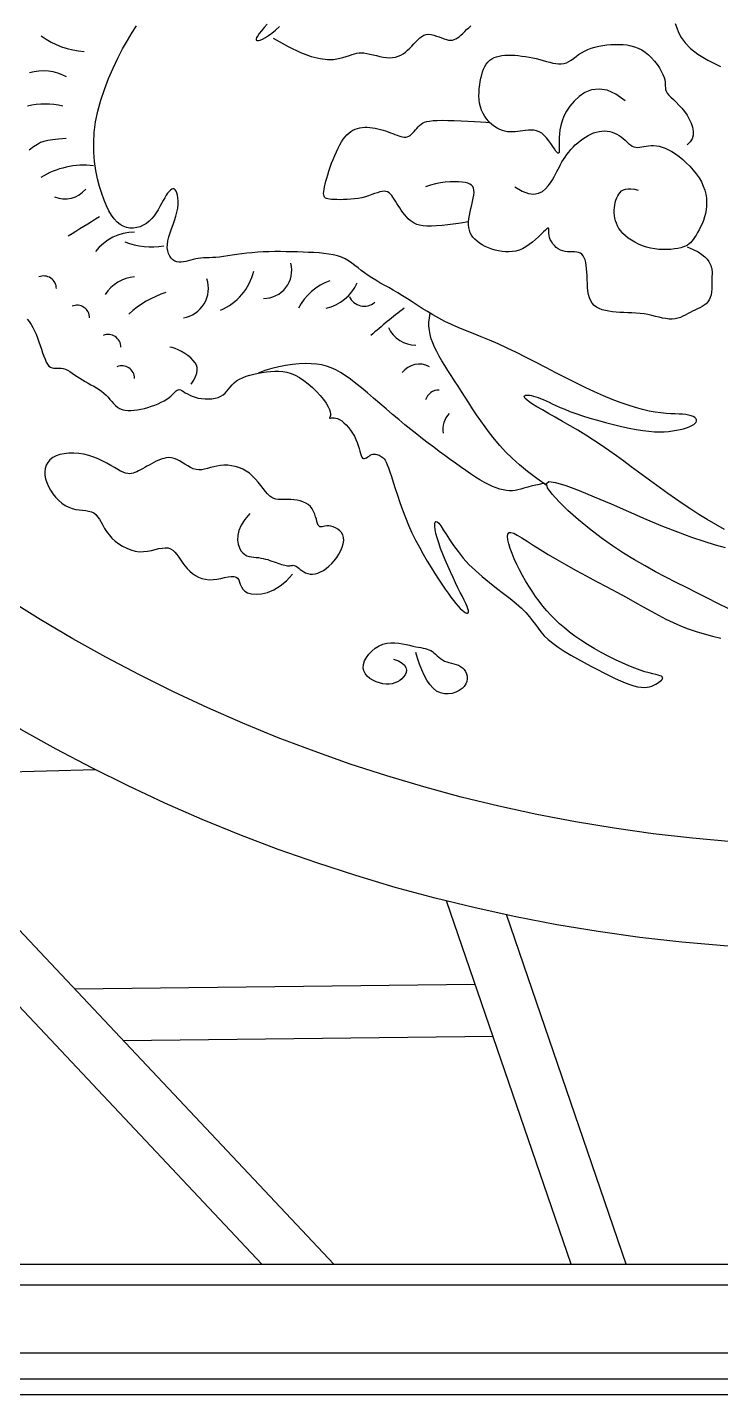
# Model space of a CAD drawing. Extents: x 2475 to 5335, y 627 to 2827.
# Drawn here: x 3589 to 3854, y 1177 to 1701 of the extents above; entities that cross this region are included whole.
import ezdxf

# ---------------------------------------------------------------- set-up
doc = ezdxf.new("R2010")
doc.units = 0
doc.header["$MEASUREMENT"] = 0
for name, color, linetype in [('3', 3, 'CONTINUOUS'), ('4', 4, 'CONTINUOUS'), ('7', 7, 'CONTINUOUS')]:
    doc.layers.add(name, color=color, linetype=linetype)

msp = doc.modelspace()

# ---------------------------------------------------------------- linework, layer by layer
at = {"layer": '3', "linetype": 'ByBlock'}
for p, q in [((3439.49, 1510.54), (3706.11, 1227.44)), ((3415.18, 1507.18), (3678.64, 1227.44)), ((3530.02, 1414.41), (3614.85, 1416.93)), ((3797, 1227.44), (3749.37, 1366.62)), ((3818.13, 1227.44), (3772.32, 1361.32)), ((3606.8, 1332.89), (3760.32, 1334.63)), ((3625.44, 1313.1), (3767.14, 1314.71))]:
    msp.add_line(p, q, dxfattribs=at)
at = {"layer": '3'}
for p, q in [((2474.88, 1219.44), (5334.88, 1219.44)), ((2493.88, 1193.44), (5315.88, 1193.44)), ((2498.88, 1183.44), (5310.88, 1183.44))]:
    msp.add_line(p, q, dxfattribs=at)
for points in [[(3680.68, 1702.34), (3679.48, 1701.02), (3678.46, 1699.83), (3677.63, 1698.79), (3677.01, 1697.91), (3676.61, 1697.19), (3676.43, 1696.64), (3676.48, 1696.26), (3676.77, 1696.07), (3677.28, 1696.07), (3677.99, 1696.25), (3678.88, 1696.62), (3679.93, 1697.18), (3681.13, 1697.94), (3682.45, 1698.89), (3683.88, 1700.04), (3685.4, 1701.37)], [(3836.93, 1702.52), (3837.49, 1700.89), (3838.2, 1699.11), (3839.21, 1697.19), (3840.68, 1695.16), (3842.76, 1693.03), (3845.61, 1690.8), (3849.38, 1688.51), (3854.22, 1686.16)], [(3855.71, 1508.74), (3852.4, 1510.66), (3849.13, 1512.6), (3845.96, 1514.56), (3842.89, 1516.54), (3839.9, 1518.52), (3836.98, 1520.52), (3834.12, 1522.53), (3831.29, 1524.56), (3828.48, 1526.6), (3825.68, 1528.66), (3822.87, 1530.74), (3820.05, 1532.83), (3817.21, 1534.91), (3814.36, 1536.99), (3811.47, 1539.03), (3808.56, 1541.05), (3805.62, 1543.01), (3802.65, 1544.93), (3799.64, 1546.77), (3796.65, 1548.53), (3793.74, 1550.21), (3790.96, 1551.78), (3788.37, 1553.23), (3786.01, 1554.56), (3783.96, 1555.75), (3782.27, 1556.79), (3780.97, 1557.67), (3780.05, 1558.4), (3779.45, 1558.99), (3779.15, 1559.45), (3779.09, 1559.8), (3779.25, 1560.04), (3779.57, 1560.19), (3780.02, 1560.27), (3780.56, 1560.27), (3781.18, 1560.21), (3781.88, 1560.09), (3782.65, 1559.9), (3783.49, 1559.65), (3784.39, 1559.33), (3785.35, 1558.96), (3786.37, 1558.53), (3787.43, 1558.04), (3788.58, 1557.5), (3789.83, 1556.9), (3791.23, 1556.25), (3792.8, 1555.56), (3794.57, 1554.82), (3796.58, 1554.04), (3798.86, 1553.21), (3801.41, 1552.35), (3804.2, 1551.48), (3807.15, 1550.6), (3810.2, 1549.76), (3813.27, 1548.96), (3816.31, 1548.23), (3819.24, 1547.6), (3822, 1547.07), (3824.53, 1546.68), (3826.84, 1546.41), (3828.96, 1546.25), (3830.9, 1546.19), (3832.69, 1546.23), (3834.35, 1546.34), (3835.9, 1546.52), (3837.36, 1546.77), (3838.74, 1547.06), (3840.04, 1547.39), (3841.23, 1547.76), (3842.3, 1548.16), (3843.22, 1548.58), (3843.98, 1549.03), (3844.56, 1549.48), (3844.93, 1549.94), (3845.09, 1550.4), (3845.04, 1550.85), (3844.79, 1551.28), (3844.36, 1551.68), (3843.74, 1552.04), (3842.96, 1552.35), (3842.02, 1552.61), (3840.94, 1552.8), (3839.72, 1552.92), (3838.36, 1553), (3836.85, 1553.05), (3835.19, 1553.12), (3833.37, 1553.23), (3831.39, 1553.42), (3829.24, 1553.71), (3826.91, 1554.13), (3824.4, 1554.71), (3821.72, 1555.45), (3818.87, 1556.35), (3815.87, 1557.4), (3812.71, 1558.61), (3809.42, 1559.97), (3805.99, 1561.48), (3802.44, 1563.13), (3798.78, 1564.92), (3795.03, 1566.82), (3791.23, 1568.79), (3787.41, 1570.78), (3783.6, 1572.76), (3779.83, 1574.7), (3776.14, 1576.55), (3772.54, 1578.27), (3769.08, 1579.84), (3765.75, 1581.28), (3762.56, 1582.6), (3759.5, 1583.85), (3756.59, 1585.03), (3753.81, 1586.18), (3751.18, 1587.33), (3748.69, 1588.5), (3746.34, 1589.71), (3744.11, 1590.95), (3742, 1592.22), (3739.98, 1593.49), (3738.04, 1594.74), (3736.16, 1595.98), (3734.32, 1597.18), (3732.51, 1598.32), (3730.71, 1599.4), (3728.93, 1600.43), (3727.19, 1601.41), (3725.48, 1602.36), (3723.83, 1603.29), (3722.24, 1604.22), (3720.73, 1605.15), (3719.3, 1606.09), (3717.96, 1607.06), (3716.69, 1608.04), (3715.47, 1609.01), (3714.26, 1609.95), (3713.04, 1610.85), (3711.78, 1611.67), (3710.47, 1612.41), (3709.06, 1613.05), (3707.55, 1613.56), (3705.92, 1613.97), (3704.2, 1614.28), (3702.39, 1614.52), (3700.5, 1614.69), (3698.54, 1614.82), (3696.51, 1614.91), (3694.42, 1614.99), (3692.29, 1615.07), (3690.12, 1615.14), (3687.92, 1615.19), (3685.72, 1615.22), (3683.51, 1615.23), (3681.32, 1615.19), (3679.15, 1615.12), (3677.01, 1614.99), (3674.93, 1614.81), (3672.9, 1614.59), (3670.93, 1614.34), (3669.04, 1614.07), (3667.23, 1613.81), (3665.51, 1613.55), (3663.89, 1613.33), (3662.37, 1613.15), (3660.97, 1613.02), (3659.67, 1612.94), (3658.45, 1612.88), (3657.32, 1612.83), (3656.24, 1612.78), (3655.21, 1612.7), (3654.22, 1612.6), (3653.26, 1612.43), (3652.3, 1612.21), (3651.36, 1611.96), (3650.43, 1611.69), (3649.52, 1611.45), (3648.63, 1611.26), (3647.76, 1611.15), (3646.91, 1611.16), (3646.09, 1611.31), (3645.3, 1611.62), (3644.56, 1612.1), (3643.9, 1612.74), (3643.33, 1613.52), (3642.87, 1614.44), (3642.55, 1615.5), (3642.39, 1616.67), (3642.4, 1617.96), (3642.61, 1619.35), (3642.98, 1620.83), (3643.46, 1622.37), (3644.02, 1623.95), (3644.6, 1625.56), (3645.17, 1627.18), (3645.68, 1628.78), (3646.09, 1630.33), (3646.37, 1631.84), (3646.51, 1633.26), (3646.54, 1634.58), (3646.46, 1635.78), (3646.29, 1636.84), (3646.05, 1637.73), (3645.74, 1638.43), (3645.37, 1638.93), (3644.97, 1639.2), (3644.53, 1639.25), (3644.07, 1639.11), (3643.57, 1638.77), (3643.05, 1638.27), (3642.51, 1637.6), (3641.95, 1636.8), (3641.38, 1635.86), (3640.8, 1634.81), (3640.19, 1633.68), (3639.56, 1632.49), (3638.87, 1631.28), (3638.13, 1630.08), (3637.32, 1628.93), (3636.43, 1627.84), (3635.44, 1626.86), (3634.36, 1626.01), (3633.18, 1625.3), (3631.95, 1624.76), (3630.67, 1624.39), (3629.36, 1624.21), (3628.06, 1624.22), (3626.76, 1624.46), (3625.51, 1624.91), (3624.31, 1625.61), (3623.16, 1626.55), (3622.07, 1627.73), (3621.03, 1629.16), (3620.03, 1630.85), (3619.08, 1632.79), (3618.16, 1634.98), (3617.29, 1637.44), (3616.46, 1640.15), (3615.7, 1643.11), (3615.06, 1646.29), (3614.57, 1649.68), (3614.27, 1653.26), (3614.21, 1657), (3614.42, 1660.89), (3614.93, 1664.9), (3615.79, 1669.02), (3616.94, 1673.2), (3618.33, 1677.36), (3619.91, 1681.47), (3621.64, 1685.45), (3623.44, 1689.26), (3625.29, 1692.84), (3627.11, 1696.13), (3628.87, 1699.09), (3630.57, 1701.73)], [(3682.97, 1697.02), (3688.64, 1693.79), (3693.46, 1691.49), (3697.52, 1689.98), (3700.91, 1689.13), (3703.72, 1688.79), (3706.04, 1688.84), (3707.95, 1689.14), (3709.55, 1689.55), (3710.92, 1689.96), (3712.1, 1690.34), (3713.14, 1690.68), (3714.08, 1690.96), (3714.97, 1691.17), (3715.84, 1691.3), (3716.74, 1691.34), (3717.71, 1691.29), (3718.78, 1691.12), (3719.94, 1690.88), (3721.17, 1690.58), (3722.45, 1690.27), (3723.74, 1689.97), (3725.03, 1689.72), (3726.3, 1689.54), (3727.52, 1689.48), (3728.68, 1689.54), (3729.77, 1689.74), (3730.8, 1690.06), (3731.77, 1690.49), (3732.7, 1691.02), (3733.58, 1691.64), (3734.42, 1692.33), (3735.23, 1693.1), (3736.01, 1693.91), (3736.77, 1694.75), (3737.52, 1695.58), (3738.28, 1696.36), (3739.06, 1697.06), (3739.85, 1697.66), (3740.69, 1698.11), (3741.57, 1698.38), (3742.5, 1698.45), (3743.47, 1698.35), (3744.47, 1698.11), (3745.48, 1697.79), (3746.47, 1697.42), (3747.45, 1697.04), (3748.39, 1696.69), (3749.27, 1696.42), (3750.09, 1696.25), (3750.84, 1696.19), (3751.56, 1696.24), (3752.23, 1696.4), (3752.89, 1696.66), (3753.54, 1697.03), (3754.19, 1697.5), (3754.86, 1698.07), (3755.55, 1698.74), (3756.27, 1699.47), (3757.02, 1700.23), (3757.8, 1700.98), (3758.61, 1701.69)], [(3817.79, 1672.95), (3814.18, 1675.57), (3810.81, 1677.03), (3807.71, 1677.49), (3804.87, 1677.12), (3802.33, 1676.11), (3800.08, 1674.61), (3798.15, 1672.81), (3796.54, 1670.88), (3795.27, 1668.96), (3794.29, 1667.09), (3793.58, 1665.28), (3793.08, 1663.54), (3792.76, 1661.89), (3792.59, 1660.32), (3792.51, 1658.86), (3792.5, 1657.52), (3792.5, 1656.31), (3792.51, 1655.24), (3792.51, 1654.34), (3792.47, 1653.64), (3792.39, 1653.15), (3792.23, 1652.89), (3792, 1652.89), (3791.67, 1653.17), (3791.22, 1653.74), (3790.67, 1654.54), (3790.03, 1655.51), (3789.3, 1656.58), (3788.49, 1657.68), (3787.63, 1658.75), (3786.71, 1659.72), (3785.76, 1660.52), (3784.77, 1661.11), (3783.76, 1661.5), (3782.74, 1661.72), (3781.7, 1661.79), (3780.66, 1661.77), (3779.62, 1661.66), (3778.59, 1661.51), (3777.57, 1661.35), (3776.57, 1661.21), (3775.58, 1661.1), (3774.6, 1661.04), (3773.63, 1661.04), (3772.66, 1661.12), (3771.68, 1661.3), (3770.69, 1661.57), (3769.69, 1661.98), (3768.67, 1662.51), (3767.66, 1663.17), (3766.66, 1663.95), (3765.71, 1664.84), (3764.82, 1665.83), (3764.02, 1666.91), (3763.32, 1668.08), (3762.74, 1669.33), (3762.31, 1670.64), (3762, 1672.01), (3761.82, 1673.41), (3761.74, 1674.83), (3761.76, 1676.26), (3761.85, 1677.67), (3762.01, 1679.06), (3762.22, 1680.41), (3762.48, 1681.7), (3762.78, 1682.93), (3763.13, 1684.08), (3763.53, 1685.15), (3764, 1686.13), (3764.54, 1687.02), (3765.16, 1687.81), (3765.85, 1688.49), (3766.63, 1689.05), (3767.5, 1689.51), (3768.44, 1689.87), (3769.45, 1690.13), (3770.54, 1690.32), (3771.68, 1690.43), (3772.89, 1690.47), (3774.15, 1690.46), (3775.45, 1690.39), (3776.79, 1690.29), (3778.16, 1690.13), (3779.55, 1689.94), (3780.94, 1689.71), (3782.33, 1689.44), (3783.69, 1689.13), (3785.03, 1688.8), (3786.33, 1688.44), (3787.6, 1688.08), (3788.82, 1687.74), (3790, 1687.44), (3791.13, 1687.22), (3792.22, 1687.1), (3793.26, 1687.1), (3794.26, 1687.25), (3795.21, 1687.56), (3796.13, 1688.02), (3797.04, 1688.59), (3797.97, 1689.24), (3798.92, 1689.94), (3799.92, 1690.65), (3800.98, 1691.36), (3802.14, 1692.01), (3803.4, 1692.59), (3804.74, 1693.1), (3806.16, 1693.53), (3807.65, 1693.89), (3809.17, 1694.17), (3810.73, 1694.38), (3812.29, 1694.53), (3813.85, 1694.6), (3815.4, 1694.6), (3816.92, 1694.52), (3818.42, 1694.35), (3819.88, 1694.07), (3821.31, 1693.67), (3822.7, 1693.13), (3824.06, 1692.44), (3825.36, 1691.6), (3826.62, 1690.58), (3827.81, 1689.44), (3828.92, 1688.19), (3829.92, 1686.9), (3830.82, 1685.59), (3831.57, 1684.3), (3832.18, 1683.08), (3832.62, 1681.96), (3832.89, 1680.98), (3833.02, 1680.12), (3833.07, 1679.35), (3833.09, 1678.65), (3833.12, 1677.99), (3833.23, 1677.33), (3833.46, 1676.67), (3833.86, 1675.96), (3834.47, 1675.18), (3835.27, 1674.34), (3836.2, 1673.42), (3837.22, 1672.41), (3838.3, 1671.32), (3839.39, 1670.13), (3840.45, 1668.85), (3841.43, 1667.46), (3842.3, 1665.98), (3843.01, 1664.43), (3843.51, 1662.86), (3843.77, 1661.31), (3843.73, 1659.83), (3843.36, 1658.45), (3842.61, 1657.22), (3841.43, 1656.17)], [(3757.76, 1626.59), (3756.91, 1626.46), (3755.57, 1626.26), (3753.87, 1626.01), (3751.9, 1625.74), (3749.77, 1625.48), (3747.6, 1625.26), (3745.47, 1625.09), (3743.51, 1625), (3741.79, 1625.01), (3740.31, 1625.13), (3739.03, 1625.35), (3737.93, 1625.66), (3736.97, 1626.06), (3736.13, 1626.56), (3735.36, 1627.14), (3734.65, 1627.8), (3733.96, 1628.53), (3733.29, 1629.33), (3732.64, 1630.17), (3732.01, 1631.05), (3731.41, 1631.93), (3730.84, 1632.82), (3730.29, 1633.69), (3729.77, 1634.53), (3729.28, 1635.32), (3728.8, 1636.04), (3728.32, 1636.7), (3727.83, 1637.26), (3727.31, 1637.72), (3726.74, 1638.07), (3726.12, 1638.29), (3725.42, 1638.36), (3724.64, 1638.29), (3723.77, 1638.09), (3722.82, 1637.79), (3721.79, 1637.43), (3720.68, 1637.03), (3719.5, 1636.61), (3718.24, 1636.22), (3716.92, 1635.87), (3715.53, 1635.6), (3714.1, 1635.4), (3712.65, 1635.25), (3711.23, 1635.16), (3709.84, 1635.12), (3708.53, 1635.1), (3707.32, 1635.12), (3706.24, 1635.15), (3705.3, 1635.2), (3704.51, 1635.26), (3703.86, 1635.37), (3703.34, 1635.53), (3702.93, 1635.74), (3702.62, 1636.04), (3702.42, 1636.42), (3702.3, 1636.91), (3702.26, 1637.51), (3702.29, 1638.23), (3702.4, 1639.05), (3702.57, 1639.98), (3702.81, 1641.01), (3703.1, 1642.14), (3703.45, 1643.36), (3703.85, 1644.68), (3704.3, 1646.08), (3704.8, 1647.54), (3705.33, 1649.03), (3705.9, 1650.53), (3706.5, 1652.01), (3707.12, 1653.45), (3707.76, 1654.81), (3708.42, 1656.07), (3709.08, 1657.21), (3709.76, 1658.23), (3710.46, 1659.14), (3711.18, 1659.93), (3711.92, 1660.61), (3712.69, 1661.2), (3713.49, 1661.68), (3714.32, 1662.08), (3715.2, 1662.39), (3716.11, 1662.61), (3717.04, 1662.76), (3718.01, 1662.83), (3718.99, 1662.84), (3719.98, 1662.78), (3720.99, 1662.66), (3722, 1662.49), (3723.01, 1662.28), (3724.01, 1662.02), (3725, 1661.73), (3725.98, 1661.42), (3726.92, 1661.09), (3727.84, 1660.76), (3728.73, 1660.43), (3729.57, 1660.11), (3730.36, 1659.81), (3731.11, 1659.55), (3731.81, 1659.33), (3732.48, 1659.17), (3733.12, 1659.08), (3733.72, 1659.08), (3734.3, 1659.17), (3734.85, 1659.39), (3735.39, 1659.72), (3735.91, 1660.15), (3736.42, 1660.66), (3736.93, 1661.22), (3737.43, 1661.82), (3737.94, 1662.42), (3738.46, 1662.99), (3739, 1663.53), (3739.56, 1664), (3740.18, 1664.4), (3740.91, 1664.74), (3741.79, 1665.02), (3742.85, 1665.23), (3744.15, 1665.38), (3745.72, 1665.47), (3747.61, 1665.5), (3749.83, 1665.47), (3752.29, 1665.4), (3754.89, 1665.29), (3757.51, 1665.16), (3760.04, 1665.01), (3762.36, 1664.87), (3764.35, 1664.75), (3765.92, 1664.64)], [(3775.49, 1640.02), (3778.31, 1638.35), (3780.74, 1637.46), (3782.8, 1637.23), (3784.55, 1637.54), (3786.01, 1638.25), (3787.24, 1639.25), (3788.26, 1640.42), (3789.13, 1641.62), (3789.87, 1642.77), (3790.51, 1643.84), (3791.07, 1644.86), (3791.58, 1645.84), (3792.06, 1646.78), (3792.53, 1647.7), (3793.01, 1648.62), (3793.53, 1649.55), (3794.11, 1650.49), (3794.74, 1651.44), (3795.42, 1652.39), (3796.15, 1653.34), (3796.93, 1654.27), (3797.76, 1655.18), (3798.63, 1656.06), (3799.55, 1656.9), (3800.5, 1657.69), (3801.48, 1658.42), (3802.49, 1659.1), (3803.53, 1659.7), (3804.57, 1660.22), (3805.63, 1660.66), (3806.68, 1661), (3807.74, 1661.25), (3808.78, 1661.39), (3809.81, 1661.43), (3810.82, 1661.37), (3811.81, 1661.21), (3812.76, 1660.96), (3813.69, 1660.62), (3814.57, 1660.2), (3815.41, 1659.7), (3816.2, 1659.12), (3816.96, 1658.49), (3817.68, 1657.85), (3818.38, 1657.21), (3819.06, 1656.61), (3819.74, 1656.08), (3820.42, 1655.65), (3821.11, 1655.35), (3821.82, 1655.19), (3822.56, 1655.15), (3823.32, 1655.21), (3824.11, 1655.33), (3824.93, 1655.49), (3825.79, 1655.65), (3826.7, 1655.79), (3827.64, 1655.86), (3828.64, 1655.86), (3829.68, 1655.76), (3830.78, 1655.55), (3831.92, 1655.23), (3833.11, 1654.79), (3834.35, 1654.22), (3835.64, 1653.51), (3836.97, 1652.65), (3838.35, 1651.65), (3839.75, 1650.5), (3841.14, 1649.25), (3842.5, 1647.89), (3843.78, 1646.46), (3844.96, 1644.96), (3846.02, 1643.43), (3846.93, 1641.88), (3847.65, 1640.33), (3848.21, 1638.78), (3848.59, 1637.24), (3848.83, 1635.72), (3848.93, 1634.22), (3848.9, 1632.74), (3848.74, 1631.28), (3848.48, 1629.87), (3848.13, 1628.49), (3847.69, 1627.16), (3847.19, 1625.89), (3846.64, 1624.68), (3846.07, 1623.54), (3845.48, 1622.48), (3844.9, 1621.52), (3844.34, 1620.65), (3843.81, 1619.89), (3843.29, 1619.22), (3842.76, 1618.64), (3842.2, 1618.14), (3841.57, 1617.7), (3840.85, 1617.33), (3840.02, 1617), (3839.05, 1616.71), (3837.92, 1616.46), (3836.65, 1616.24), (3835.26, 1616.08), (3833.79, 1615.99), (3832.24, 1615.97), (3830.65, 1616.04), (3829.04, 1616.22), (3827.44, 1616.51), (3825.86, 1616.92), (3824.33, 1617.44), (3822.85, 1618.06), (3821.45, 1618.77), (3820.13, 1619.55), (3818.92, 1620.4), (3817.83, 1621.28), (3816.86, 1622.2), (3816.04, 1623.14), (3815.35, 1624.1), (3814.79, 1625.08), (3814.35, 1626.06), (3814.01, 1627.06), (3813.77, 1628.06), (3813.62, 1629.07), (3813.54, 1630.07), (3813.54, 1631.08), (3813.6, 1632.08), (3813.73, 1633.06), (3813.92, 1634), (3814.17, 1634.91), (3814.49, 1635.76), (3814.87, 1636.55), (3815.31, 1637.27), (3815.81, 1637.91), (3816.38, 1638.45), (3817.07, 1638.87), (3817.87, 1639.17), (3818.82, 1639.32), (3819.94, 1639.32), (3821.25, 1639.14), (3822.77, 1638.77)], [(3603.67, 1658.57), (3600.7, 1658.32), (3598.4, 1658.08), (3596.61, 1657.81), (3595.16, 1657.45), (3593.89, 1656.95), (3592.62, 1656.26), (3591.2, 1655.32), (3589.46, 1654.09)], [(3841.43, 1617.02), (3843.76, 1616.08), (3845.64, 1615.12), (3847.13, 1614.17), (3848.28, 1613.22), (3849.14, 1612.32), (3849.76, 1611.45), (3850.2, 1610.65), (3850.5, 1609.93), (3850.72, 1609.29), (3850.86, 1608.72), (3850.95, 1608.18), (3850.99, 1607.65), (3851, 1607.09), (3850.99, 1606.49), (3850.98, 1605.8), (3850.97, 1605.01), (3850.98, 1604.09), (3850.98, 1603.07), (3850.97, 1601.99), (3850.92, 1600.87), (3850.81, 1599.75), (3850.62, 1598.66), (3850.34, 1597.64), (3849.93, 1596.72), (3849.4, 1595.93), (3848.75, 1595.26), (3848.01, 1594.67), (3847.19, 1594.16), (3846.31, 1593.7), (3845.39, 1593.26), (3844.45, 1592.82), (3843.51, 1592.37), (3842.58, 1591.89), (3841.66, 1591.4), (3840.75, 1590.91), (3839.81, 1590.45), (3838.86, 1590.04), (3837.86, 1589.71), (3836.83, 1589.48), (3835.73, 1589.37), (3834.57, 1589.4), (3833.35, 1589.55), (3832.06, 1589.78), (3830.73, 1590.08), (3829.34, 1590.42), (3827.92, 1590.75), (3826.45, 1591.07), (3824.95, 1591.34), (3823.42, 1591.54), (3821.87, 1591.67), (3820.32, 1591.76), (3818.77, 1591.83), (3817.23, 1591.89), (3815.72, 1591.95), (3814.24, 1592.04), (3812.82, 1592.17), (3811.45, 1592.35), (3810.15, 1592.61), (3808.94, 1592.96), (3807.82, 1593.4), (3806.8, 1593.95), (3805.91, 1594.63), (3805.14, 1595.45), (3804.52, 1596.41), (3804.05, 1597.54), (3803.71, 1598.8), (3803.48, 1600.16), (3803.33, 1601.59), (3803.24, 1603.06), (3803.18, 1604.54), (3803.13, 1605.99), (3803.07, 1607.39), (3802.97, 1608.71), (3802.83, 1609.92), (3802.63, 1611.03), (3802.37, 1612.03), (3802.05, 1612.89), (3801.64, 1613.63), (3801.16, 1614.21), (3800.58, 1614.64), (3799.92, 1614.92), (3799.17, 1615.06), (3798.35, 1615.12), (3797.49, 1615.13), (3796.59, 1615.14), (3795.67, 1615.17), (3794.75, 1615.27), (3793.84, 1615.47), (3792.97, 1615.81), (3792.13, 1616.28), (3791.35, 1616.85), (3790.64, 1617.52), (3790.02, 1618.25), (3789.49, 1619.03), (3789.06, 1619.83), (3788.76, 1620.65), (3788.59, 1621.45), (3788.52, 1622.22), (3788.49, 1622.9), (3788.48, 1623.47), (3788.44, 1623.9), (3788.33, 1624.15), (3788.1, 1624.18), (3787.73, 1623.96), (3787.17, 1623.48), (3786.44, 1622.78), (3785.56, 1621.91), (3784.55, 1620.92), (3783.45, 1619.88), (3782.26, 1618.85), (3781.02, 1617.88), (3779.74, 1617.02), (3778.46, 1616.33), (3777.16, 1615.81), (3775.86, 1615.43), (3774.55, 1615.2), (3773.23, 1615.1), (3771.92, 1615.12), (3770.6, 1615.24), (3769.27, 1615.47), (3767.95, 1615.79), (3766.65, 1616.18), (3765.38, 1616.65), (3764.17, 1617.19), (3763.02, 1617.8), (3761.95, 1618.46), (3760.99, 1619.17), (3760.15, 1619.92), (3759.44, 1620.72), (3758.86, 1621.56), (3758.41, 1622.45), (3758.08, 1623.39), (3757.86, 1624.4), (3757.76, 1625.46), (3757.76, 1626.59), (3757.87, 1627.8), (3758.07, 1629.07), (3758.34, 1630.4), (3758.65, 1631.75), (3758.97, 1633.09), (3759.28, 1634.4), (3759.55, 1635.65), (3759.74, 1636.8), (3759.84, 1637.84), (3759.81, 1638.74), (3759.65, 1639.51), (3759.34, 1640.15), (3758.88, 1640.67), (3758.25, 1641.09), (3757.45, 1641.42), (3756.46, 1641.66), (3755.28, 1641.83), (3753.9, 1641.93), (3752.35, 1641.96), (3750.66, 1641.91), (3748.86, 1641.76), (3746.99, 1641.51), (3745.09, 1641.14), (3743.17, 1640.65), (3741.28, 1640.02)], [(3588.66, 1589.3), (3589.49, 1588.4), (3590.25, 1587.35), (3590.94, 1586.18), (3591.57, 1584.91), (3592.16, 1583.56), (3592.71, 1582.16), (3593.22, 1580.72), (3593.71, 1579.27), (3594.18, 1577.84), (3594.64, 1576.46), (3595.1, 1575.16), (3595.57, 1573.97), (3596.05, 1572.93), (3596.55, 1572.06), (3597.08, 1571.4), (3597.65, 1570.96), (3598.26, 1570.71), (3598.9, 1570.6), (3599.57, 1570.58), (3600.27, 1570.61), (3601, 1570.63), (3601.76, 1570.6), (3602.55, 1570.47), (3603.36, 1570.2), (3604.2, 1569.8), (3605.07, 1569.3), (3605.96, 1568.72), (3606.89, 1568.08), (3607.85, 1567.42), (3608.85, 1566.74), (3609.88, 1566.07), (3610.94, 1565.44), (3612.03, 1564.83), (3613.13, 1564.24), (3614.21, 1563.64), (3615.27, 1563.04), (3616.29, 1562.41), (3617.25, 1561.74), (3618.14, 1561.02), (3618.95, 1560.24), (3619.7, 1559.43), (3620.4, 1558.6), (3621.09, 1557.79), (3621.78, 1557.01), (3622.51, 1556.3), (3623.29, 1555.67), (3624.14, 1555.16), (3625.09, 1554.78), (3626.12, 1554.52), (3627.24, 1554.39), (3628.42, 1554.36), (3629.66, 1554.43), (3630.94, 1554.6), (3632.26, 1554.84), (3633.6, 1555.16), (3634.95, 1555.54), (3636.3, 1555.97), (3637.61, 1556.45), (3638.88, 1556.97), (3640.08, 1557.52), (3641.19, 1558.1), (3642.19, 1558.69), (3643.06, 1559.28), (3643.79, 1559.88), (3644.4, 1560.46), (3644.91, 1560.99), (3645.35, 1561.46), (3645.74, 1561.86), (3646.12, 1562.15), (3646.5, 1562.32), (3646.93, 1562.35), (3647.41, 1562.22), (3647.96, 1561.96), (3648.59, 1561.61), (3649.29, 1561.18), (3650.09, 1560.72), (3650.98, 1560.25), (3651.96, 1559.81), (3653.06, 1559.42), (3654.26, 1559.11), (3655.54, 1558.9), (3656.86, 1558.78), (3658.19, 1558.77), (3659.5, 1558.86), (3660.74, 1559.06), (3661.9, 1559.38), (3662.92, 1559.82), (3663.8, 1560.37), (3664.55, 1561.03), (3665.23, 1561.76), (3665.87, 1562.55), (3666.52, 1563.35), (3667.21, 1564.16), (3668, 1564.94), (3668.92, 1565.68), (3670, 1566.34), (3671.23, 1566.93), (3672.59, 1567.45), (3674.05, 1567.91), (3675.58, 1568.3), (3677.16, 1568.63), (3678.77, 1568.91), (3680.38, 1569.14), (3681.97, 1569.31), (3683.54, 1569.4), (3685.1, 1569.4), (3686.66, 1569.27), (3688.22, 1568.99), (3689.81, 1568.54), (3691.41, 1567.88), (3693.04, 1567.01), (3694.7, 1565.89), (3696.36, 1564.59), (3697.97, 1563.14), (3699.5, 1561.61), (3700.91, 1560.06), (3702.15, 1558.54), (3703.18, 1557.11), (3703.97, 1555.82), (3704.48, 1554.72), (3704.76, 1553.81), (3704.86, 1553.06), (3704.83, 1552.48), (3704.73, 1552.04), (3704.6, 1551.72), (3704.51, 1551.53), (3704.5, 1551.43), (3704.62, 1551.42), (3704.86, 1551.46), (3705.22, 1551.52), (3705.68, 1551.56), (3706.24, 1551.56), (3706.88, 1551.47), (3707.59, 1551.26), (3708.37, 1550.9), (3709.19, 1550.36), (3710.04, 1549.66), (3710.9, 1548.81), (3711.75, 1547.85), (3712.56, 1546.8), (3713.33, 1545.67), (3714.03, 1544.5), (3714.63, 1543.31), (3715.13, 1542.11), (3715.53, 1540.95), (3715.86, 1539.84), (3716.14, 1538.82), (3716.39, 1537.9), (3716.63, 1537.13), (3716.88, 1536.53), (3717.16, 1536.12), (3717.48, 1535.93), (3717.85, 1535.92), (3718.26, 1536.05), (3718.69, 1536.29), (3719.15, 1536.58), (3719.63, 1536.91), (3720.13, 1537.21), (3720.63, 1537.45), (3721.13, 1537.6), (3721.62, 1537.67), (3722.11, 1537.65), (3722.59, 1537.57), (3723.05, 1537.43), (3723.5, 1537.25), (3723.93, 1537.03), (3724.33, 1536.8), (3724.71, 1536.54), (3725.08, 1536.23), (3725.44, 1535.82), (3725.81, 1535.28), (3726.2, 1534.56), (3726.63, 1533.61), (3727.1, 1532.4), (3727.63, 1530.89), (3728.23, 1529.05), (3728.9, 1526.9), (3729.65, 1524.51), (3730.49, 1521.91), (3731.41, 1519.16), (3732.43, 1516.3), (3733.55, 1513.38), (3734.76, 1510.46), (3736.08, 1507.56), (3737.47, 1504.72), (3738.93, 1501.96), (3740.42, 1499.28), (3741.92, 1496.71), (3743.4, 1494.26), (3744.85, 1491.95), (3746.23, 1489.79), (3747.53, 1487.81), (3748.75, 1485.99), (3749.89, 1484.35), (3750.95, 1482.86), (3751.94, 1481.54), (3752.87, 1480.39), (3753.72, 1479.39), (3754.52, 1478.54), (3755.26, 1477.85), (3755.92, 1477.32), (3756.51, 1476.95), (3756.99, 1476.75), (3757.37, 1476.72), (3757.62, 1476.87), (3757.73, 1477.2), (3757.7, 1477.72), (3757.5, 1478.43), (3757.16, 1479.33), (3756.68, 1480.41), (3756.08, 1481.66), (3755.38, 1483.09), (3754.59, 1484.69), (3753.71, 1486.44), (3752.78, 1488.36), (3751.8, 1490.43), (3750.8, 1492.6), (3749.8, 1494.84), (3748.83, 1497.11), (3747.91, 1499.35), (3747.07, 1501.54), (3746.33, 1503.62), (3745.72, 1505.55), (3745.26, 1507.28), (3744.95, 1508.8), (3744.79, 1510.05), (3744.79, 1511), (3744.95, 1511.63), (3745.26, 1511.89), (3745.72, 1511.75), (3746.33, 1511.17), (3747.1, 1510.14), (3748.04, 1508.71), (3749.15, 1506.94), (3750.46, 1504.91), (3751.98, 1502.67), (3753.72, 1500.3), (3755.69, 1497.86), (3757.9, 1495.42), (3760.36, 1493.04), (3763, 1490.73), (3765.73, 1488.49), (3768.49, 1486.34), (3771.18, 1484.28), (3773.72, 1482.3), (3776.05, 1480.42), (3778.07, 1478.64), (3779.74, 1476.97), (3781.11, 1475.38), (3782.28, 1473.86), (3783.33, 1472.39), (3784.36, 1470.96), (3785.46, 1469.54), (3786.71, 1468.12), (3788.21, 1466.68), (3790.02, 1465.2), (3792.1, 1463.71), (3794.41, 1462.2), (3796.87, 1460.71), (3799.44, 1459.23), (3802.05, 1457.8), (3804.64, 1456.42), (3807.15, 1455.12), (3809.54, 1453.9), (3811.8, 1452.77), (3813.92, 1451.75), (3815.9, 1450.85), (3817.76, 1450.07), (3819.48, 1449.42), (3821.06, 1448.92), (3822.51, 1448.57), (3823.83, 1448.38), (3825.02, 1448.33), (3826.09, 1448.41), (3827.07, 1448.58), (3827.94, 1448.84), (3828.73, 1449.16), (3829.44, 1449.52), (3830.09, 1449.9), (3830.67, 1450.28), (3831.18, 1450.66), (3831.59, 1451.03), (3831.89, 1451.38), (3832.06, 1451.72), (3832.09, 1452.03), (3831.95, 1452.31), (3831.62, 1452.56), (3831.1, 1452.78), (3830.37, 1452.98), (3829.43, 1453.21), (3828.27, 1453.48), (3826.89, 1453.83), (3825.29, 1454.29), (3823.45, 1454.88), (3821.38, 1455.63), (3819.08, 1456.57), (3816.6, 1457.67), (3813.98, 1458.91), (3811.28, 1460.27), (3808.56, 1461.72), (3805.88, 1463.24), (3803.27, 1464.8), (3800.8, 1466.37), (3798.51, 1467.94), (3796.4, 1469.51), (3794.44, 1471.09), (3792.61, 1472.69), (3790.9, 1474.31), (3789.28, 1475.98), (3787.74, 1477.69), (3786.26, 1479.46), (3784.82, 1481.3), (3783.43, 1483.19), (3782.08, 1485.14), (3780.78, 1487.13), (3779.55, 1489.17), (3778.37, 1491.23), (3777.26, 1493.32), (3776.23, 1495.42), (3775.27, 1497.52), (3774.43, 1499.58), (3773.71, 1501.53), (3773.17, 1503.31), (3772.82, 1504.86), (3772.7, 1506.14), (3772.84, 1507.06), (3773.26, 1507.59), (3773.99, 1507.68), (3775.05, 1507.34), (3776.42, 1506.65), (3778.12, 1505.62), (3780.15, 1504.32), (3782.5, 1502.79), (3785.19, 1501.07), (3788.21, 1499.2), (3791.55, 1497.24), (3795.15, 1495.21), (3798.95, 1493.13), (3802.85, 1491.02), (3806.79, 1488.91), (3810.7, 1486.83), (3814.49, 1484.8), (3818.11, 1482.84), (3821.48, 1480.97), (3824.64, 1479.2), (3827.64, 1477.53), (3830.52, 1475.96), (3833.34, 1474.5), (3836.13, 1473.14), (3838.96, 1471.9), (3841.86, 1470.77), (3844.88, 1469.75), (3847.99, 1468.82), (3851.17, 1467.96), (3854.4, 1467.15)], [(3787.81, 1525.55), (3783.85, 1528.29), (3780.34, 1530.95), (3777.22, 1533.54), (3774.44, 1536.07), (3771.96, 1538.55), (3769.74, 1540.98), (3767.71, 1543.38), (3765.83, 1545.75), (3764.07, 1548.11), (3762.4, 1550.44), (3760.81, 1552.75), (3759.29, 1555.02), (3757.84, 1557.26), (3756.43, 1559.46), (3755.06, 1561.61), (3753.72, 1563.71), (3752.4, 1565.75), (3751.12, 1567.74), (3749.87, 1569.67), (3748.68, 1571.56), (3747.56, 1573.39), (3746.53, 1575.17), (3745.59, 1576.91), (3744.77, 1578.6), (3744.06, 1580.24), (3743.49, 1581.86), (3743.05, 1583.45), (3742.75, 1585.04), (3742.6, 1586.63), (3742.59, 1588.25), (3742.74, 1589.89), (3743.06, 1591.59)], [(3651.54, 1564.42), (3652.53, 1566), (3653.24, 1567.4), (3653.69, 1568.64), (3653.88, 1569.76), (3653.83, 1570.79), (3653.54, 1571.75), (3653.03, 1572.66), (3652.29, 1573.57), (3651.35, 1574.49), (3650.26, 1575.38), (3649.06, 1576.23), (3647.8, 1577), (3646.55, 1577.66), (3645.35, 1578.17), (3644.25, 1578.5), (3643.32, 1578.62)], [(3786.72, 1526.48), (3784.24, 1525.95), (3782.17, 1525.45), (3780.44, 1524.98), (3778.97, 1524.57), (3777.72, 1524.22), (3776.6, 1523.94), (3775.56, 1523.74), (3774.52, 1523.63), (3773.43, 1523.63), (3772.27, 1523.73), (3771.05, 1523.95), (3769.76, 1524.28), (3768.39, 1524.73), (3766.95, 1525.3), (3765.42, 1526.01), (3763.82, 1526.84), (3762.13, 1527.81), (3760.37, 1528.89), (3758.54, 1530.09), (3756.65, 1531.37), (3754.7, 1532.74), (3752.71, 1534.17), (3750.68, 1535.65), (3748.61, 1537.17), (3746.53, 1538.71), (3744.42, 1540.29), (3742.28, 1541.9), (3740.1, 1543.56), (3737.89, 1545.28), (3735.64, 1547.06), (3733.35, 1548.92), (3731, 1550.86), (3728.62, 1552.88), (3726.2, 1554.95), (3723.78, 1557.04), (3721.39, 1559.1), (3719.04, 1561.1), (3716.75, 1563), (3714.57, 1564.76), (3712.49, 1566.35), (3710.55, 1567.73), (3708.71, 1568.91), (3706.93, 1569.89), (3705.16, 1570.69), (3703.38, 1571.33), (3701.53, 1571.8), (3699.59, 1572.11), (3697.5, 1572.29), (3695.24, 1572.34), (3692.83, 1572.25), (3690.3, 1572.03), (3687.7, 1571.66), (3685.05, 1571.14), (3682.39, 1570.46), (3679.75, 1569.63), (3677.16, 1568.63)], [(3674.02, 1514.87), (3672.08, 1512.64), (3670.71, 1510.49), (3669.84, 1508.43), (3669.41, 1506.5), (3669.33, 1504.73), (3669.55, 1503.14), (3669.99, 1501.77), (3670.59, 1500.65), (3671.27, 1499.79), (3672.02, 1499.16), (3672.83, 1498.73), (3673.68, 1498.44), (3674.57, 1498.27), (3675.47, 1498.17), (3676.39, 1498.09), (3677.31, 1498.01), (3678.21, 1497.87), (3679.1, 1497.7), (3679.98, 1497.48), (3680.83, 1497.24), (3681.67, 1496.97), (3682.48, 1496.7), (3683.27, 1496.42), (3684.03, 1496.15), (3684.77, 1495.89), (3685.48, 1495.65), (3686.15, 1495.43), (3686.79, 1495.24), (3687.38, 1495.08), (3687.94, 1494.96), (3688.44, 1494.89), (3688.9, 1494.86), (3689.3, 1494.89), (3689.67, 1494.94), (3690, 1495.01), (3690.33, 1495.06), (3690.65, 1495.08), (3690.99, 1495.04), (3691.35, 1494.93), (3691.76, 1494.72), (3692.21, 1494.4), (3692.73, 1493.99), (3693.29, 1493.53), (3693.92, 1493.06), (3694.61, 1492.6), (3695.36, 1492.21), (3696.17, 1491.9), (3697.05, 1491.72), (3697.99, 1491.69), (3698.99, 1491.82), (3700.03, 1492.11), (3701.09, 1492.54), (3702.17, 1493.12), (3703.25, 1493.85), (3704.31, 1494.72), (3705.35, 1495.72), (3706.34, 1496.85), (3707.27, 1498.09), (3708.1, 1499.39), (3708.82, 1500.72), (3709.38, 1502.06), (3709.77, 1503.36), (3709.96, 1504.59), (3709.92, 1505.72), (3709.64, 1506.73), (3709.15, 1507.6), (3708.49, 1508.34), (3707.71, 1508.96), (3706.84, 1509.44), (3705.94, 1509.8), (3705.05, 1510.04), (3704.2, 1510.15), (3703.44, 1510.15), (3702.77, 1510.08), (3702.18, 1509.97), (3701.66, 1509.87), (3701.21, 1509.82), (3700.82, 1509.87), (3700.49, 1510.06), (3700.2, 1510.44), (3699.94, 1511.03), (3699.71, 1511.8), (3699.46, 1512.7), (3699.18, 1513.69), (3698.84, 1514.72), (3698.41, 1515.74), (3697.87, 1516.71), (3697.19, 1517.58), (3696.37, 1518.32), (3695.41, 1518.91), (3694.35, 1519.39), (3693.22, 1519.75), (3692.06, 1520.01), (3690.88, 1520.18), (3689.72, 1520.27), (3688.61, 1520.3), (3687.58, 1520.28), (3686.61, 1520.24), (3685.7, 1520.22), (3684.84, 1520.25), (3684.01, 1520.36), (3683.2, 1520.6), (3682.4, 1521), (3681.6, 1521.59), (3680.79, 1522.39), (3679.95, 1523.37), (3679.08, 1524.48), (3678.17, 1525.68), (3677.2, 1526.9), (3676.17, 1528.12), (3675.06, 1529.27), (3673.88, 1530.3), (3672.6, 1531.19), (3671.25, 1531.92), (3669.84, 1532.5), (3668.4, 1532.93), (3666.95, 1533.22), (3665.51, 1533.38), (3664.09, 1533.4), (3662.72, 1533.3), (3661.41, 1533.09), (3660.16, 1532.8), (3658.96, 1532.47), (3657.8, 1532.14), (3656.68, 1531.86), (3655.58, 1531.68), (3654.49, 1531.62), (3653.42, 1531.73), (3652.35, 1532.04), (3651.28, 1532.52), (3650.21, 1533.11), (3649.15, 1533.77), (3648.09, 1534.44), (3647.04, 1535.07), (3646.01, 1535.61), (3644.98, 1536.02), (3643.97, 1536.25), (3642.97, 1536.32), (3641.98, 1536.24), (3641.01, 1536.04), (3640.05, 1535.74), (3639.11, 1535.36), (3638.17, 1534.92), (3637.26, 1534.45), (3636.35, 1533.96), (3635.46, 1533.47), (3634.6, 1532.98), (3633.75, 1532.5), (3632.93, 1532.04), (3632.15, 1531.61), (3631.39, 1531.22), (3630.68, 1530.87), (3629.99, 1530.58), (3629.33, 1530.36), (3628.67, 1530.21), (3627.98, 1530.16), (3627.24, 1530.22), (3626.43, 1530.39), (3625.53, 1530.7), (3624.52, 1531.16), (3623.39, 1531.77), (3622.12, 1532.5), (3620.74, 1533.31), (3619.25, 1534.16), (3617.66, 1535.01), (3615.97, 1535.82), (3614.21, 1536.55), (3612.36, 1537.16), (3610.46, 1537.62), (3608.53, 1537.91), (3606.6, 1538.05), (3604.73, 1538.02), (3602.94, 1537.83), (3601.28, 1537.48), (3599.78, 1536.97), (3598.49, 1536.3), (3597.43, 1535.48), (3596.6, 1534.51), (3596, 1533.41), (3595.63, 1532.21), (3595.47, 1530.93), (3595.51, 1529.57), (3595.76, 1528.17), (3596.2, 1526.73), (3596.83, 1525.28), (3597.62, 1523.85), (3598.56, 1522.46), (3599.62, 1521.16), (3600.78, 1519.96), (3602.01, 1518.89), (3603.31, 1518), (3604.64, 1517.3), (3605.99, 1516.81), (3607.32, 1516.5), (3608.64, 1516.31), (3609.92, 1516.17), (3611.13, 1516.05), (3612.26, 1515.87), (3613.3, 1515.59), (3614.22, 1515.15), (3615.02, 1514.52), (3615.72, 1513.7), (3616.37, 1512.73), (3617, 1511.64), (3617.64, 1510.46), (3618.35, 1509.23), (3619.15, 1507.97), (3620.09, 1506.72), (3621.19, 1505.51), (3622.44, 1504.37), (3623.82, 1503.32), (3625.29, 1502.38), (3626.84, 1501.59), (3628.44, 1500.96), (3630.06, 1500.52), (3631.68, 1500.29), (3633.27, 1500.3), (3634.83, 1500.48), (3636.33, 1500.77), (3637.77, 1501.11), (3639.14, 1501.45), (3640.43, 1501.7), (3641.61, 1501.81), (3642.69, 1501.72), (3643.65, 1501.38), (3644.52, 1500.81), (3645.32, 1500.05), (3646.07, 1499.15), (3646.8, 1498.14), (3647.54, 1497.06), (3648.31, 1495.95), (3649.13, 1494.86), (3650.03, 1493.82), (3651, 1492.85), (3652.06, 1491.97), (3653.19, 1491.2), (3654.39, 1490.56), (3655.67, 1490.06), (3657.01, 1489.73), (3658.43, 1489.57), (3659.9, 1489.61), (3661.4, 1489.79), (3662.89, 1490.05), (3664.33, 1490.34), (3665.67, 1490.6), (3666.88, 1490.76), (3667.91, 1490.77), (3668.73, 1490.57), (3669.31, 1490.13), (3669.72, 1489.48), (3670.04, 1488.68), (3670.35, 1487.79), (3670.74, 1486.87), (3671.28, 1485.99), (3672.06, 1485.21), (3673.16, 1484.57), (3674.64, 1484.15), (3676.45, 1484), (3678.52, 1484.17), (3680.78, 1484.72), (3683.16, 1485.69), (3685.59, 1487.15), (3688.01, 1489.14), (3690.33, 1491.72)], [(3857.42, 1478.46), (3853.27, 1480.48), (3849.21, 1482.5), (3845.21, 1484.52), (3841.25, 1486.52), (3837.29, 1488.51), (3833.33, 1490.53), (3829.35, 1492.62), (3825.33, 1494.81), (3821.26, 1497.17), (3817.11, 1499.73), (3812.88, 1502.53), (3808.54, 1505.62), (3804.13, 1509.01), (3799.81, 1512.55), (3795.83, 1516.07), (3792.39, 1519.39), (3789.72, 1522.33), (3788.04, 1524.72), (3787.58, 1526.38), (3788.55, 1527.12), (3791.1, 1526.84), (3795.03, 1525.66), (3800.06, 1523.76), (3805.91, 1521.34), (3812.31, 1518.57), (3818.98, 1515.66), (3825.63, 1512.78), (3831.99, 1510.12), (3837.83, 1507.84), (3843.12, 1505.91), (3847.9, 1504.3), (3852.18, 1502.96), (3856, 1501.84)], [(3728.95, 1459.14), (3730.91, 1458.44), (3732.33, 1457.64), (3733.27, 1456.78), (3733.79, 1455.88), (3733.95, 1454.95), (3733.81, 1454.04), (3733.43, 1453.16), (3732.88, 1452.35), (3732.21, 1451.62), (3731.43, 1450.98), (3730.55, 1450.45), (3729.58, 1450.03), (3728.53, 1449.74), (3727.4, 1449.58), (3726.2, 1449.57), (3724.94, 1449.7), (3723.64, 1450), (3722.33, 1450.44), (3721.07, 1451.03), (3719.92, 1451.76), (3718.92, 1452.61), (3718.13, 1453.58), (3717.59, 1454.66), (3717.36, 1455.85), (3717.48, 1457.12), (3717.92, 1458.44), (3718.64, 1459.77), (3719.6, 1461.05), (3720.75, 1462.24), (3722.05, 1463.3), (3723.46, 1464.19), (3724.94, 1464.85), (3726.46, 1465.26), (3727.98, 1465.44), (3729.5, 1465.44), (3730.99, 1465.3), (3732.44, 1465.05), (3733.84, 1464.75), (3735.16, 1464.43), (3736.39, 1464.14), (3737.52, 1463.9), (3738.55, 1463.71), (3739.49, 1463.54), (3740.36, 1463.39), (3741.16, 1463.22), (3741.9, 1463.01), (3742.6, 1462.75), (3743.26, 1462.42), (3743.89, 1462), (3744.5, 1461.52), (3745.12, 1460.98), (3745.74, 1460.42), (3746.38, 1459.86), (3747.06, 1459.33), (3747.77, 1458.84), (3748.55, 1458.42), (3749.38, 1458.09), (3750.26, 1457.82), (3751.17, 1457.58), (3752.09, 1457.35), (3752.99, 1457.09), (3753.86, 1456.77), (3754.67, 1456.37), (3755.41, 1455.85), (3756.06, 1455.19), (3756.59, 1454.41), (3756.99, 1453.54), (3757.22, 1452.6), (3757.27, 1451.62), (3757.12, 1450.62), (3756.75, 1449.64), (3756.13, 1448.7), (3755.25, 1447.83), (3754.15, 1447.07), (3752.88, 1446.45), (3751.48, 1446.02), (3750, 1445.81), (3748.49, 1445.86), (3746.98, 1446.22), (3745.54, 1446.92), (3744.2, 1447.98), (3742.96, 1449.38), (3741.83, 1451.05), (3740.79, 1452.95), (3739.84, 1455.01), (3738.99, 1457.2), (3738.22, 1459.45), (3737.53, 1461.71)]]:
    msp.add_lwpolyline(points, dxfattribs=at)
for centre, radius, start, end in [((3612.73, 1723.46), 31.67, 233.9872, 266.0837), ((3594.97, 1666.17), 18.27, 60.9798, 107.0142), ((3595.61, 1642.48), 29.24, 76.6888, 103.3112), ((3610.63, 1616.19), 32.12, 83.7275, 121.3056), ((3603.11, 1645.89), 10.5, 248.0278, 320.0174), ((-1930422.04, 3099211.39), 3651783.58, 301.979207, 301.97942838), ((3629.85, 1604), 18.7, 89.9884, 143.0954), ((3636.21, 1644.43), 27.39, 248.365, 280.2253), ((3654.71, 1612.55), 21.31, 292.195, 347.0187), ((3679.33, 1608.01), 10.71, 269.3948, 14.799), ((3595.07, 1601.03), 4.86, 0.0534, 112.6199), ((3630.97, 1590.93), 14.63, 94.385, 147.4915), ((3646.69, 1601.11), 11.44, 279.3618, 18.6596), ((3711.22, 1584.43), 20.67, 108.5372, 153.7771), ((3699.43, 1610.39), 17.24, 282.505, 335.6259), ((3653.38, 1563.16), 38.17, 107.6236, 132.4633), ((3717.81, 1600.47), 6.17, 203.0902, 310.9458), ((3607.78, 1589.82), 4.86, 0.0534, 112.6199), ((3881.08, 1400.71), 243.09, 127.5031, 131.385), ((3619.75, 1578.61), 4.86, 0.0534, 112.6199), ((3737.77, 1591.19), 11.83, 205.5429, 269.0395), ((3624.99, 1566.65), 4.86, 0.0534, 112.6199), ((3738.89, 1563.83), 8.29, 61.8708, 142.2949), ((3746.23, 1557.08), 5.1, 86.4307, 164.5899), ((3756.63, 1547.23), 8.72, 136.6962, 189.8731)]:
    msp.add_arc(centre, radius, start, end, dxfattribs=at)
at = {"layer": '4'}
msp.add_lwpolyline([(2504.88, 1177.44), (2498.88, 1177.44), (2498.88, 1183.44, -0.679188), (2493.88, 1193.44), (2491.88, 1193.44, 0.366942), (2474.88, 1219.44), (2474.88, 1227.44), (2504.88, 1227.44), (5304.88, 1227.44)], format="xyb", dxfattribs=at)
at = {"layer": '7'}
msp.add_line((2504.88, 1177.44), (5304.88, 1177.44), dxfattribs=at)
for radius in [640, 600]:
    msp.add_circle((3904.88, 1987.44), radius, dxfattribs=at)

doc.saveas('drawing.dxf')
